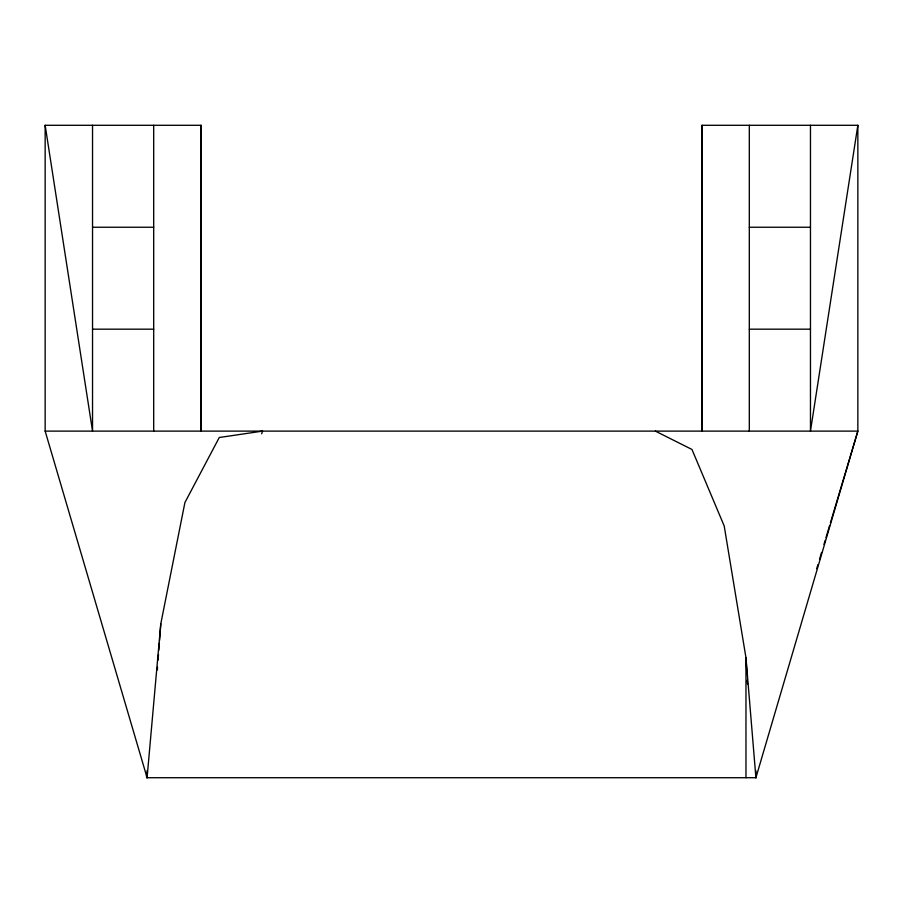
<?xml version="1.0" encoding="UTF-8"?>
<svg xmlns="http://www.w3.org/2000/svg" width="903" height="903" viewBox="0 0 903 903"><rect width="100%" height="100%" fill="white"/><g stroke="black" fill="none" stroke-linecap="round" stroke-linejoin="round"><path stroke-width="1.35" d="M157.348 669.913L157.551 667.114M158.081 660.116L158.499 654.528M158.815 650.329L159.334 643.331M159.549 640.532L160.802 623.736L184.912 502.542L219.271 437.503L262.559 431.115L261.667 433.79M201.076 431.115L201.076 125.291L45.15 125.291L45.15 431.115L147.087 777.709L160.802 623.736M701.924 431.374L701.924 125.291L857.85 125.291L810.465 431.115L810.465 125.291M655.375 431.115L691.969 449.468L724.206 525.986L745.968 657.711L755.913 777.709L857.85 431.115L857.85 125.291M816.707 568.664L817.915 564.623M819.529 559.228L821.549 552.489M823.965 544.396L825.173 540.344M825.985 537.657L829.609 525.512M830.421 522.814L857.85 431.115L45.15 431.115M92.535 227.24L153.691 227.24M749.309 227.24L810.465 227.24M92.535 329.177L153.691 329.177M749.309 329.177L810.465 329.177M756.409 777.709L146.591 777.709L146.591 774.887M45.15 125.291L92.535 431.115L92.535 125.291M746.849 673.062L745.968 657.711L745.968 777.709M747.244 680.038L747.492 684.226M755.856 770.654L755.913 777.709M749.309 125.291L749.309 431.115M702.037 125.291L702.037 431.115M200.963 125.291L200.963 431.374M153.691 125.291L153.691 431.115M147.087 770.654L147.087 777.709"/></g></svg>
